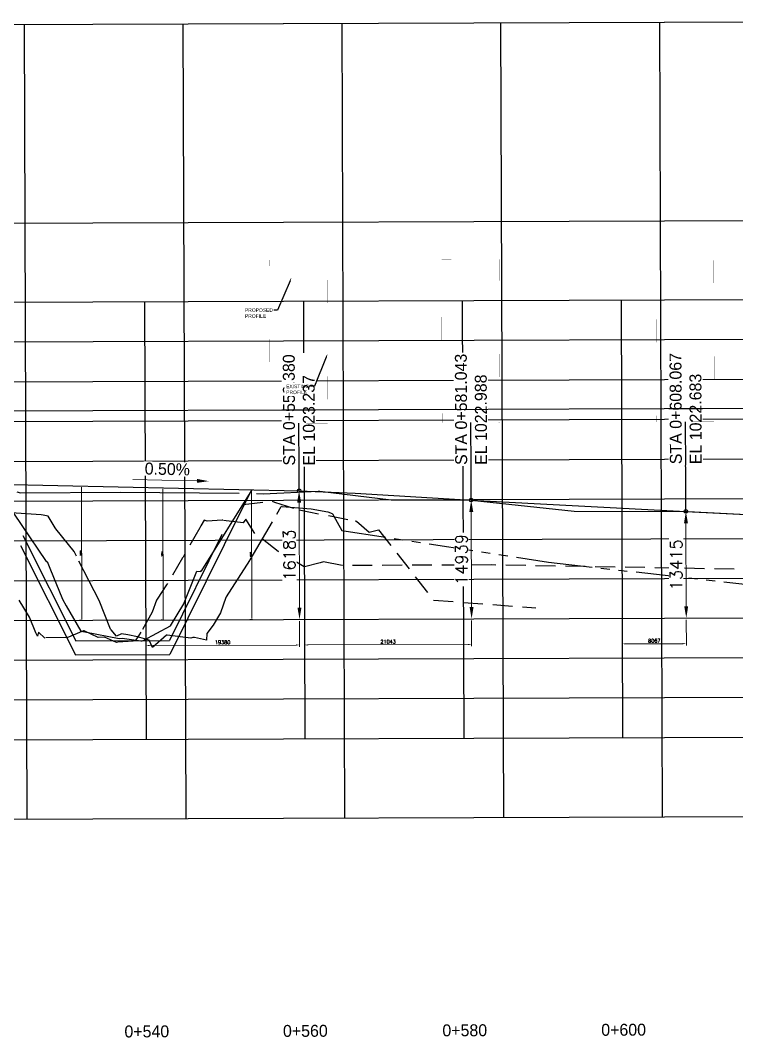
# Model space of a CAD drawing. Header units: metres. Extents: x 16518 to 16970, y 5648484 to 5648778.
# Drawn here: x 16703 to 16793.1, y 5648643.5 to 5648771.6 of the extents above; entities that cross this region are included whole.
import ezdxf
from ezdxf import colors
from ezdxf.entities.mleader import LeaderData, LeaderLine
from ezdxf.math import Vec2, Vec3

# ---------------------------------------------------------------- set-up
doc = ezdxf.new("R2010")
doc.units = ezdxf.units.M
for name, pattern in [('CENTER', [2, 1.25, -0.25, 0.25, -0.25]), ('CENTER2', [1.125, 0.75, -0.125, 0.125, -0.125]), ('DASHED', [0.75, 0.5, -0.25]), ('DASHED2', [0.375, 0.25, -0.125]), ('DGN Style 3', [12, 9, -3]), ('DGN Style 6', [16, 0, -2, 6, -2, 2, -2, 2]), ('PHANTOM2', [31.75, 15.875, -3.175, 3.175, -3.175, 3.175, -3.175])]:
    doc.linetypes.add(name, pattern=pattern)
for name, color, linetype in [('C-RD-PRF-SODL', 3, 'DGN Style 3'), ('C-RD-PRF-SODR', 40, 'DGN Style 6'), ('C-ROAD-PROF-GRID-MAJR', 253, 'Continuous'), ('C-ROAD-PROF-TTLB', 5, 'Continuous'), ('S-BR-DIM', 1, 'Continuous'), ('S-BR-EX-GROUND', 8, 'Continuous'), ('S-BR-EXIST-PROFILE', 1, 'CENTER2'), ('S-BR-PROPOSED-PROFILE', 1, 'Continuous'), ('S-BR-SLOPE', 51, 'Continuous'), ('S-GRID', 27, 'Continuous')]:
    doc.layers.add(name, color=color, linetype=linetype)
doc.layers.add('S-BR-ELEVATIONS-NPLOT', color=8, linetype='Continuous', plot=False)
doc.layers.add('S-BR-NPLOT', color=250, linetype='Continuous', plot=False)
doc.styles.add('AT Text Standard', font='simplex.shx', dxfattribs={"oblique": 1e-05, "height": 3})
doc.styles.add('AT_Font_Prop_3.0', font='font005.shx', dxfattribs={"height": 3})
doc.dimstyles.new('AT Dim Standard (Millimeters)', dxfattribs={"dimtxt": 3, "dimasz": 3, "dimexe": 1.5, "dimexo": 1.5, "dimgap": 1, "dimtad": 1, "dimdec": 0, "dimlfac": 1000, "dimzin": 0, "dimdsep": 46, "dimtxsty": 'AT Text Standard', "dimcen": -1.5, "dimclrd": 256, "dimclre": 256, "dimclrt": 7, "dimaunit": 1, "dimadec": 3, "dimazin": 0, "dimtfac": 1, "dimtdec": 0, "dimtmove": 0, "dimatfit": 3, "dimfxl": 1, "dimtfill": 1, "dimtolj": 1, "dimtzin": 0, "dimlwd": 15, "dimlwe": 15, "dimarcsym": 0})

# ---------------------------------------------------------------- blocks, each defined once
blk = doc.blocks.new('*D248')
at = {"layer": 'Defpoints', "color": 0, "lineweight": 30, "transparency": 16777216}
for p in [(16732.06, 5648712.56), (16731.77, 5648696.23), (16732.12, 5648696.23)]:
    blk.add_point(p, dxfattribs=at)
at = {"layer": 'S-BR-ELEVATIONS-NPLOT', "lineweight": 15, "transparency": 16777216}
for p, q in [((16732.06, 5648712.41), (16732.12, 5648696.38)), ((16731.84, 5648696.23), (16732.2, 5648696.23))]:
    blk.add_line(p, q, dxfattribs=at)
at = {"layer": 'S-BR-ELEVATIONS-NPLOT', "lineweight": 30, "transparency": 16777216}
for points in [[(16732.04, 5648712.41), (16732.09, 5648712.41), (16732.06, 5648712.56)], [(16732.1, 5648696.38), (16732.15, 5648696.38), (16732.12, 5648696.23)]]:
    blk.add_solid(points, dxfattribs=at)
at = {"layer": 'S-BR-ELEVATIONS-NPLOT', "color": 8, "transparency": 16777216, "insert": (16731.97, 5648704.4), "char_height": 0.15, "attachment_point": 5, "rotation": 90.1985, "style": 'AT Text Standard', "bg_fill": 3, "box_fill_scale": 1.1, "bg_fill_color": 256, "bg_fill_true_color": 13158600, "bg_fill_transparency": 0}
blk.add_mtext('\\A1;16332', dxfattribs=at)
blk = doc.blocks.new('*D250')
at = {"layer": 'Defpoints', "color": 0, "lineweight": 30, "transparency": 16777216}
for p in [(16710.64, 5648713.03), (16710.34, 5648696.16), (16710.7, 5648696.16)]:
    blk.add_point(p, dxfattribs=at)
at = {"layer": 'S-BR-ELEVATIONS-NPLOT', "lineweight": 15, "transparency": 16777216}
for p, q in [((16710.64, 5648712.88), (16710.7, 5648696.31)), ((16710.42, 5648696.16), (16710.78, 5648696.16))]:
    blk.add_line(p, q, dxfattribs=at)
at = {"layer": 'S-BR-ELEVATIONS-NPLOT', "lineweight": 30, "transparency": 16777216}
for points in [[(16710.62, 5648712.88), (16710.67, 5648712.88), (16710.64, 5648713.03)], [(16710.67, 5648696.31), (16710.72, 5648696.31), (16710.7, 5648696.16)]]:
    blk.add_solid(points, dxfattribs=at)
at = {"layer": 'S-BR-ELEVATIONS-NPLOT', "color": 8, "transparency": 16777216, "insert": (16710.55, 5648704.59), "char_height": 0.15, "attachment_point": 5, "rotation": 90.1985, "style": 'AT Text Standard', "bg_fill": 3, "box_fill_scale": 1.1, "bg_fill_color": 256, "bg_fill_true_color": 13158600, "bg_fill_transparency": 0}
blk.add_mtext('\\A1;16868', dxfattribs=at)
blk = doc.blocks.new('*D251')
at = {"layer": 'Defpoints', "color": 0, "lineweight": 30, "transparency": 16777216}
for p in [(16720.9, 5648712.8), (16720.6, 5648696.19), (16720.96, 5648696.19)]:
    blk.add_point(p, dxfattribs=at)
at = {"layer": 'S-BR-ELEVATIONS-NPLOT', "lineweight": 15, "transparency": 16777216}
for p, q in [((16720.9, 5648712.65), (16720.96, 5648696.34)), ((16720.68, 5648696.19), (16721.04, 5648696.19))]:
    blk.add_line(p, q, dxfattribs=at)
at = {"layer": 'S-BR-ELEVATIONS-NPLOT', "lineweight": 30, "transparency": 16777216}
for points in [[(16720.88, 5648712.65), (16720.93, 5648712.65), (16720.9, 5648712.8)], [(16720.93, 5648696.34), (16720.98, 5648696.34), (16720.96, 5648696.19)]]:
    blk.add_solid(points, dxfattribs=at)
at = {"layer": 'S-BR-ELEVATIONS-NPLOT', "color": 8, "transparency": 16777216, "insert": (16720.81, 5648704.5), "char_height": 0.15, "attachment_point": 5, "rotation": 90.1985, "style": 'AT Text Standard', "bg_fill": 3, "box_fill_scale": 1.1, "bg_fill_color": 256, "bg_fill_true_color": 13158600, "bg_fill_transparency": 0}
blk.add_mtext('\\A1;16611', dxfattribs=at)
blk = doc.blocks.new('*D265')
at = {"layer": 'Defpoints', "color": 0, "lineweight": 30}
for p in [(16738.11, 5648696.25), (16718.74, 5648694.18), (16738.12, 5648693.04)]:
    blk.add_point(p, dxfattribs=at)
at = {"layer": 'S-BR-NPLOT', "lineweight": 15}
for p, q in [((16738.11, 5648696.03), (16738.12, 5648692.81)), ((16718.74, 5648693.95), (16718.74, 5648692.74)), ((16719.19, 5648692.97), (16737.67, 5648693.03))]:
    blk.add_line(p, q, dxfattribs=at)
at = {"layer": 'S-BR-NPLOT', "lineweight": 30}
for points in [[(16719.19, 5648693.04), (16719.19, 5648692.89), (16718.74, 5648692.97)], [(16737.67, 5648693.11), (16737.67, 5648692.96), (16738.12, 5648693.04)]]:
    blk.add_solid(points, dxfattribs=at)
at = {"layer": 'S-BR-NPLOT', "color": 8, "insert": (16728.43, 5648693.38), "char_height": 0.45, "attachment_point": 5, "rotation": 0.1985, "style": 'AT Text Standard', "bg_fill": 3, "box_fill_scale": 1.1, "bg_fill_color": 256, "bg_fill_true_color": 13158600, "bg_fill_transparency": 0}
blk.add_mtext('\\A1;19380', dxfattribs=at)
blk = doc.blocks.new('*D266')
at = {"layer": 'Defpoints', "color": 0, "lineweight": 30, "transparency": 16777216}
for p in [(16738.05, 5648712.44), (16738.05, 5648712.44), (16738.11, 5648696.25)]:
    blk.add_point(p, dxfattribs=at)
at = {"layer": 'S-BR-NPLOT', "lineweight": 15, "transparency": 16777216}
blk.add_line((16738.1, 5648697.75), (16738.06, 5648710.94), dxfattribs=at)
at = {"layer": 'S-BR-NPLOT', "lineweight": 30, "transparency": 16777216}
for points in [[(16737.81, 5648710.93), (16738.31, 5648710.94), (16738.05, 5648712.44)], [(16737.85, 5648697.75), (16738.35, 5648697.75), (16738.11, 5648696.25)]]:
    blk.add_solid(points, dxfattribs=at)
at = {"layer": 'S-BR-NPLOT', "color": 8, "transparency": 16777216, "insert": (16736.83, 5648704.34), "char_height": 1.5, "attachment_point": 5, "rotation": 90.1985, "style": 'AT Text Standard', "bg_fill": 3, "box_fill_scale": 1.1, "bg_fill_color": 256, "bg_fill_true_color": 13158600, "bg_fill_transparency": 0}
blk.add_mtext('\\A1;16183', dxfattribs=at)
blk = doc.blocks.new('*D267')
at = {"layer": 'Defpoints', "color": 0, "lineweight": 30, "transparency": 16777216}
for p in [(16759.72, 5648711.27), (16759.72, 5648711.27), (16759.77, 5648696.33)]:
    blk.add_point(p, dxfattribs=at)
at = {"layer": 'S-BR-NPLOT', "lineweight": 15, "transparency": 16777216}
blk.add_line((16759.77, 5648697.83), (16759.73, 5648709.77), dxfattribs=at)
at = {"layer": 'S-BR-NPLOT', "lineweight": 30, "transparency": 16777216}
for points in [[(16759.48, 5648709.77), (16759.98, 5648709.77), (16759.72, 5648711.27)], [(16759.52, 5648697.83), (16760.02, 5648697.83), (16759.77, 5648696.33)]]:
    blk.add_solid(points, dxfattribs=at)
at = {"layer": 'S-BR-NPLOT', "color": 8, "transparency": 16777216, "insert": (16758.5, 5648703.79), "char_height": 1.5, "attachment_point": 5, "rotation": 90.1985, "style": 'AT Text Standard', "bg_fill": 3, "box_fill_scale": 1.1, "bg_fill_color": 256, "bg_fill_true_color": 13158600, "bg_fill_transparency": 0}
blk.add_mtext('\\A1;14939', dxfattribs=at)
blk = doc.blocks.new('*D268')
at = {"layer": 'Defpoints', "color": 0, "lineweight": 30, "transparency": 16777216}
for p in [(16786.75, 5648709.84), (16786.75, 5648709.84), (16786.8, 5648696.42)]:
    blk.add_point(p, dxfattribs=at)
at = {"layer": 'S-BR-NPLOT', "lineweight": 15, "transparency": 16777216}
blk.add_line((16786.79, 5648697.92), (16786.76, 5648708.34), dxfattribs=at)
at = {"layer": 'S-BR-NPLOT', "lineweight": 30, "transparency": 16777216}
for points in [[(16786.51, 5648708.34), (16787.01, 5648708.34), (16786.75, 5648709.84)], [(16786.54, 5648697.92), (16787.04, 5648697.92), (16786.8, 5648696.42)]]:
    blk.add_solid(points, dxfattribs=at)
at = {"layer": 'S-BR-NPLOT', "color": 8, "transparency": 16777216, "insert": (16785.52, 5648703.12), "char_height": 1.5, "attachment_point": 5, "rotation": 90.1985, "style": 'AT Text Standard', "bg_fill": 3, "box_fill_scale": 1.1, "bg_fill_color": 256, "bg_fill_true_color": 13158600, "bg_fill_transparency": 0}
blk.add_mtext('\\A1;13415', dxfattribs=at)
blk = doc.blocks.new('*D270')
at = {"layer": 'Defpoints', "color": 0, "lineweight": 30}
for p in [(16759.77, 5648696.33), (16738.74, 5648694.25), (16759.78, 5648693.11)]:
    blk.add_point(p, dxfattribs=at)
at = {"layer": 'S-BR-NPLOT', "lineweight": 15}
for p, q in [((16759.77, 5648696.1), (16759.78, 5648692.89)), ((16738.74, 5648694.02), (16738.74, 5648692.81)), ((16739.19, 5648693.04), (16759.33, 5648693.11))]:
    blk.add_line(p, q, dxfattribs=at)
at = {"layer": 'S-BR-NPLOT', "lineweight": 30}
for points in [[(16739.19, 5648693.11), (16739.19, 5648692.96), (16738.74, 5648693.04)], [(16759.33, 5648693.18), (16759.33, 5648693.03), (16759.78, 5648693.11)]]:
    blk.add_solid(points, dxfattribs=at)
at = {"layer": 'S-BR-NPLOT', "color": 8, "insert": (16749.26, 5648693.45), "char_height": 0.45, "attachment_point": 5, "rotation": 0.1985, "style": 'AT Text Standard', "bg_fill": 3, "box_fill_scale": 1.1, "bg_fill_color": 256, "bg_fill_true_color": 13158600, "bg_fill_transparency": 0}
blk.add_mtext('\\A1;21043', dxfattribs=at)
blk = doc.blocks.new('*D271')
at = {"layer": 'Defpoints', "color": 0, "lineweight": 30}
for p in [(16786.8, 5648696.42), (16778.74, 5648694.39), (16786.81, 5648693.2)]:
    blk.add_point(p, dxfattribs=at)
at = {"layer": 'S-BR-NPLOT', "lineweight": 15}
for p, q in [((16786.8, 5648696.2), (16786.81, 5648692.98)), ((16778.74, 5648694.16), (16778.74, 5648692.95)), ((16779.19, 5648693.18), (16786.36, 5648693.2))]:
    blk.add_line(p, q, dxfattribs=at)
at = {"layer": 'S-BR-NPLOT', "lineweight": 30}
for points in [[(16779.19, 5648693.25), (16779.19, 5648693.1), (16778.74, 5648693.18)], [(16786.36, 5648693.28), (16786.36, 5648693.13), (16786.81, 5648693.2)]]:
    blk.add_solid(points, dxfattribs=at)
at = {"layer": 'S-BR-NPLOT', "color": 8, "insert": (16782.77, 5648693.57), "char_height": 0.45, "attachment_point": 5, "rotation": 0.1985, "style": 'AT Text Standard', "bg_fill": 3, "box_fill_scale": 1.1, "bg_fill_color": 256, "bg_fill_true_color": 13158600, "bg_fill_transparency": 0}
blk.add_mtext('\\A1;8067', dxfattribs=at)

msp = doc.modelspace()

# ---------------------------------------------------------------- linework, layer by layer
at = {"color": 1, "linetype": 'CENTER', "ltscale": 10}
msp.add_line((16786.7502, 5648709.8368), (16814.6295, 5648708.4781), dxfattribs=at)
at = {"layer": 'C-RD-PRF-SODL', "color": 1, "linetype": 'DASHED2', "lineweight": -3, "ltscale": 10}
msp.add_lwpolyline([(16804.0805, 5648702.377), (16762.2744, 5648703.1053), (16743.4737, 5648703.0402), (16741.1067, 5648703.4846), (16740.6901, 5648703.3734), (16738.7291, 5648702.8561), (16738.6742, 5648702.8745), (16735.5232, 5648704.7719), (16735.4178, 5648704.8139), (16732.4762, 5648707.076), (16731.3304, 5648708.8512), (16731.0101, 5648708.3874), (16728.448, 5648708.7281), (16728.4353, 5648708.7276), (16728.3494, 5648708.7217), (16726.4702, 5648708.6079), (16726.0829, 5648708.7488), (16725.6775, 5648708.0199), (16725.5622, 5648707.7553), (16723.4587, 5648704.1041), (16723.3868, 5648703.9892), (16721.3698, 5648700.5894), (16720.1767, 5648698.8165), (16720.1183, 5648698.6914), (16719.5596, 5648697.1633), (16718.1344, 5648694.6325), (16717.9409, 5648694.3224), (16717.4321, 5648693.5787), (16717.3148, 5648693.5445), (16717.1637, 5648693.5277), (16715.2393, 5648693.3832), (16715.0616, 5648693.3596), (16713.5712, 5648694.0131), (16712.7485, 5648693.9858), (16711.0134, 5648694.8046), (16710.9023, 5648694.8114), (16708.8254, 5648693.9326), (16708.6819, 5648693.9685), (16706.0436, 5648693.9127), (16705.2373, 5648694.6683), (16705.1113, 5648694.129), (16704.901, 5648694.5621), (16704.1094, 5648696.542), (16702.3111, 5648699.5176)], dxfattribs=at)
at = {"layer": 'C-RD-PRF-SODR', "color": 1, "linetype": 'PHANTOM2', "lineweight": -3, "ltscale": 0.35}
for p, q in [((16731.8913, 5648703.7507), (16735.8468, 5648710.5149)), ((16735.8468, 5648710.5149), (16735.8612, 5648710.4418)), ((16735.8612, 5648710.4418), (16739.5948, 5648710.1485)), ((16739.5948, 5648710.1485), (16741.6852, 5648709.7691)), ((16741.6852, 5648709.7691), (16742.2231, 5648709.5842)), ((16742.2231, 5648709.5842), (16742.2671, 5648709.5192)), ((16742.2671, 5648709.5192), (16743.4424, 5648707.4299)), ((16743.4424, 5648707.4299), (16769.4347, 5648703.4494)), ((16731.8302, 5648703.6494), (16731.8913, 5648703.7507)), ((16769.4347, 5648703.4494), (16814.6051, 5648698.4245))]:
    msp.add_line(p, q, dxfattribs=at)
msp.add_lwpolyline([(16731.8302, 5648703.6494), (16728.8877, 5648699.0963), (16728.8436, 5648699.0095), (16728.1576, 5648697.0683), (16727.2404, 5648695.537), (16726.4595, 5648694.4906), (16726.3965, 5648693.6435), (16724.8865, 5648693.9863), (16724.6961, 5648693.9892), (16724.4074, 5648693.9138), (16721.4277, 5648694.2629), (16721.3585, 5648694.2702), (16719.5904, 5648692.7122), (16719.1671, 5648693.6513), (16717.7183, 5648694.046), (16716.5043, 5648694.3107), (16715.7166, 5648694.4356), (16715.0558, 5648694.1596), (16714.4072, 5648694.9287), (16714.3132, 5648695.0473), (16712.8657, 5648698.6392), (16710.0107, 5648704.2129), (16709.7535, 5648704.8042), (16707.4438, 5648707.6475), (16707.3478, 5648707.7652), (16706.4474, 5648709.2269), (16705.8235, 5648709.3863), (16705.5654, 5648709.3968), (16701.7954, 5648709.6644)], dxfattribs=at)
at = {"layer": 'C-ROAD-PROF-GRID-MAJR', "color": 8, "linetype": 'Continuous', "lineweight": -3}
for p, q in [((16625.3251, 5648770.8627), (16814.4111, 5648771.5177)), ((16743.8166, 5648671.2726), (16743.4702, 5648771.272)), ((16763.8165, 5648671.3419), (16763.4701, 5648771.3413)), ((16783.8163, 5648671.4112), (16783.4699, 5648771.4106)), ((16703.8168, 5648671.134), (16703.4704, 5648771.1334)), ((16723.8167, 5648671.2033), (16723.4703, 5648771.2027)), ((16625.4117, 5648745.8629), (16814.4977, 5648746.5179)), ((16703.2607, 5648706.8323), (16709.9592, 5648693.5506)), ((16728.3254, 5648706.9192), (16721.7191, 5648693.5913)), ((16625.5849, 5648695.8632), (16814.6709, 5648696.5182)), ((16709.9592, 5648693.5506), (16721.7191, 5648693.5913))]:
    msp.add_line(p, q, dxfattribs=at)
at = {"layer": 'C-ROAD-PROF-TTLB', "color": 5, "linetype": 'Continuous', "lineweight": -3}
for p, q in [((16605.3252, 5648770.7935), (16845.3238, 5648771.6248)), ((16605.6716, 5648670.7941), (16845.6702, 5648671.6254))]:
    msp.add_line(p, q, dxfattribs=at)
at = {"layer": 'S-BR-DIM', "lineweight": 30}
for centre in [(16738.0536, 5648712.4354), (16759.7211, 5648711.2665), (16786.7502, 5648709.8368)]:
    msp.add_circle(centre, 0.2276, dxfattribs=at)
at = {"layer": 'S-BR-EX-GROUND', "linetype": 'DASHED', "lineweight": -3, "ltscale": 5}
msp.add_line((16723.5232, 5648698.2202), (16723.6, 5648698.3427), dxfattribs=at)
at = {"layer": 'S-BR-EXIST-PROFILE', "lineweight": -3, "ltscale": 20}
for p, q in [((16699.5991, 5648713.2638), (16706.2257, 5648703.5508)), ((16725.8267, 5648702.3918), (16732.1476, 5648712.5626)), ((16733.5342, 5648712.0583), (16740.4467, 5648712.3911)), ((16740.4467, 5648712.3911), (16740.6445, 5648712.3842)), ((16740.6445, 5648712.3842), (16749.6398, 5648711.2956)), ((16702.5016, 5648712.3194), (16702.9993, 5648712.1755)), ((16702.9993, 5648712.1755), (16715.5194, 5648712.2457)), ((16715.5194, 5648712.2457), (16732.6751, 5648712.1074)), ((16732.6751, 5648712.1074), (16733.5342, 5648712.0583)), ((16749.6398, 5648711.2956), (16759.3695, 5648711.2896)), ((16759.3695, 5648711.2896), (16759.7476, 5648711.2647)), ((16759.7476, 5648711.2647), (16772.6687, 5648709.8803)), ((16772.6687, 5648709.8803), (16786.5653, 5648709.8474)), ((16786.9952, 5648709.8247), (16814.6295, 5648708.4781)), ((16706.2257, 5648703.5508), (16706.3284, 5648703.5338)), ((16706.3284, 5648703.5338), (16706.6939, 5648702.6956)), ((16706.6939, 5648702.6956), (16708.2714, 5648698.8215)), ((16723.6, 5648698.3427), (16725.1738, 5648702.3153)), ((16725.1738, 5648702.3153), (16725.7019, 5648702.2926)), ((16725.7019, 5648702.2926), (16725.7484, 5648702.3984)), ((16725.7484, 5648702.3984), (16725.8267, 5648702.3918)), ((16708.2714, 5648698.8215), (16708.7153, 5648697.9657)), ((16708.7153, 5648697.9657), (16710.5959, 5648694.7795)), ((16721.9732, 5648695.6634), (16723.5232, 5648698.2202)), ((16710.5959, 5648694.7795), (16711.0634, 5648694.7058)), ((16711.0634, 5648694.7058), (16715.4172, 5648693.8394)), ((16718.425, 5648693.6153), (16721.8736, 5648695.4493)), ((16721.8736, 5648695.4493), (16721.9732, 5648695.6634)), ((16715.4172, 5648693.8394), (16715.7824, 5648693.8857)), ((16715.7824, 5648693.8857), (16718.1142, 5648693.5639)), ((16718.1142, 5648693.5639), (16718.2966, 5648693.5795)), ((16718.2966, 5648693.5795), (16718.425, 5648693.6153))]:
    msp.add_line(p, q, dxfattribs=at)
at = {"layer": 'S-BR-NPLOT', "linetype": 'DASHED', "lineweight": -3, "ltscale": 5}
for p, q in [((16731.0021, 5648710.7194), (16734.6652, 5648711.1444)), ((16734.6652, 5648711.1444), (16734.9578, 5648711.0218)), ((16734.9578, 5648711.0218), (16738.0619, 5648710.0383)), ((16738.0619, 5648710.0383), (16745.1176, 5648708.6471)), ((16745.1176, 5648708.6471), (16745.2886, 5648708.6011)), ((16745.2886, 5648708.6011), (16746.8555, 5648707.2141)), ((16746.8555, 5648707.2141), (16748.0499, 5648707.5305)), ((16748.0499, 5648707.5305), (16754.9674, 5648698.6789)), ((16754.9674, 5648698.6789), (16767.8485, 5648697.7201))]:
    msp.add_line(p, q, dxfattribs=at)
at = {"layer": 'S-BR-NPLOT', "linetype": 'Continuous', "lineweight": -3}
for p, q in [((16786.5653, 5648709.8474), (16786.7792, 5648709.8351)), ((16786.7792, 5648709.8351), (16786.9952, 5648709.8247))]:
    msp.add_line(p, q, dxfattribs=at)
at = {"layer": 'S-BR-PROPOSED-PROFILE', "color": 1, "ltscale": 10}
for p, q in [((16686.0882, 5648713.5549), (16738.0536, 5648712.4354)), ((16738.0536, 5648712.4354), (16745.1056, 5648712.1206)), ((16745.1056, 5648712.1206), (16759.7211, 5648711.2665)), ((16759.7211, 5648711.2665), (16786.7502, 5648709.8368))]:
    msp.add_line(p, q, dxfattribs=at)
at = {"layer": 'S-BR-SLOPE'}
for p, q in [((16732.0645, 5648712.5644), (16728.6324, 5648705.6405)), ((16702.9626, 5648705.5516), (16709.8979, 5648691.8004)), ((16728.6324, 5648705.6405), (16721.7926, 5648691.8416)), ((16709.8979, 5648691.8004), (16721.7926, 5648691.8416))]:
    msp.add_line(p, q, dxfattribs=at)
at = {"layer": 'S-GRID', "linetype": 'Continuous', "lineweight": -3}
for p, q in [((16838.5908, 5648736.6013), (16598.5923, 5648735.7699)), ((16718.5916, 5648736.1856), (16718.7821, 5648681.1859)), ((16738.5914, 5648736.2549), (16738.782, 5648681.2552)), ((16758.5913, 5648736.3242), (16758.7818, 5648681.3245)), ((16778.5912, 5648736.3935), (16778.7817, 5648681.3938)), ((16838.6082, 5648731.6013), (16598.6096, 5648730.77)), ((16838.6255, 5648726.6014), (16598.6269, 5648725.77)), ((16838.6428, 5648721.6014), (16598.6442, 5648720.77)), ((16598.6616, 5648715.7701), (16838.6601, 5648716.6014)), ((16598.6789, 5648710.7701), (16838.6774, 5648711.6014)), ((16598.6962, 5648705.7701), (16838.6948, 5648706.6015)), ((16598.7135, 5648700.7701), (16838.7121, 5648701.6015)), ((16598.7308, 5648695.7702), (16838.7294, 5648696.6015)), ((16598.7482, 5648690.7702), (16838.7467, 5648691.6016)), ((16598.7655, 5648685.7702), (16838.764, 5648686.6016)), ((16598.7828, 5648680.7703), (16838.7814, 5648681.6016))]:
    msp.add_line(p, q, dxfattribs=at)

# ---------------------------------------------------------------- texts
at = {"layer": 'S-BR-DIM', "color": 2, "lineweight": 30, "char_height": 1.5, "attachment_point": 5, "rotation": 0.198474, "style": 'AT_Font_Prop_3.0', "bg_fill": 3, "box_fill_scale": 1.1, "bg_fill_color": 256, "bg_fill_true_color": 13158600, "bg_fill_transparency": 0}
for s, insert in [('\\A1;0+540', (16718.8834, 5648644.4076)), ('\\A1;0+560', (16738.8436, 5648644.4768)), ('\\A1;0+580', (16758.9114, 5648644.5463)), ('\\A1;0+600', (16778.9113, 5648644.6156))]:
    msp.add_mtext(s, dxfattribs=dict(at, insert=insert))

# ---------------------------------------------------------------- next in the draw order: texts
at = {"layer": 'S-BR-DIM', "color": 2, "lineweight": 30, "char_height": 1.5, "attachment_point": 5, "rotation": 90.198474, "style": 'AT_Font_Prop_3.0', "bg_fill": 3, "box_fill_scale": 1.1, "bg_fill_color": 256, "bg_fill_true_color": 13158600, "bg_fill_transparency": 0}
for s, insert in [('\\A1;\\pxql;STA 0+559.380\\PEL 1023.237', (16738.0362, 5648722.6122)), ('\\A1;\\pxql;STA 0+581.043\\PEL 1022.988', (16759.6994, 5648722.6872)), ('\\A1;\\pxql;STA 0+608.067\\PEL 1022.683', (16786.7232, 5648722.7808))]:
    msp.add_mtext(s, dxfattribs=dict(at, insert=insert))

# ---------------------------------------------------------------- next in the draw order: dimensions: what is measured, and where the dimension line sits
at = {"layer": 'S-BR-ELEVATIONS-NPLOT'}
for base, p1, p2, picture, middle in [((16710.7002, 5648696.158), (16710.6417, 5648713.026), (16710.3443, 5648696.1568), '*D250', (16710.546, 5648704.5916)), ((16720.9601, 5648696.1936), (16720.9026, 5648712.8049), (16720.6042, 5648696.1923), '*D251', (16720.8063, 5648704.4988)), ((16732.121, 5648696.2322), (16732.0645, 5648712.5644), (16731.7651, 5648696.231), '*D248', (16731.9677, 5648704.3979))]:
    dim = msp.add_linear_dim(base=base, p1=p1, p2=p2, angle=90.198474, dimstyle='AT Dim Standard (Millimeters)', override={"dimclrt": 8}, dxfattribs=at)
    dim.commit()
    dim.dimension.update_dxf_attribs({"geometry": picture, "text_midpoint": middle})

# ---------------------------------------------------------------- next in the draw order: leaders
at = {"layer": 'S-BR-DIM', "lineweight": 30}
ml = msp.add_multileader_mtext('Standard', dxfattribs=at)
ml.set_content('PROPOSED\\PPROFILE', color=2, style='AT_Font_Prop_3.0')
ml.set_leader_properties(color=256, linetype='ByLayer', lineweight=30)
ml.build(insert=Vec2(0, 0))
ml.multileader.update_dxf_attribs({"dogleg_length": 3, "arrow_head_size": 0.45, "scale": 0.15})
ctx = ml.context
ctx.base_point, ctx.scale, ctx.char_height, ctx.arrow_head_size, ctx.landing_gap_size, ctx.plane_origin, ctx.plane_x_axis, ctx.plane_y_axis = Vec3(16730.7886, 5648735.1609), 0.15, 0.45, 0.45, 0.45, Vec3(16732.6488, 5648738.9812), Vec3(0.999994, 0.00346401), Vec3(-0.00346401, 0.999994)
notes = []
notes.append((ctx, [(1, (1, 1, 0), (16735.3278, 5648735.1766), (-0.999994, -0.00346401), 0.45, [(0, [(16737.1, 5648739.2818)], 0, [])])]))
ctx.mtext.insert, ctx.mtext.text_direction, ctx.mtext.rotation, ctx.mtext.width, ctx.mtext.defined_height, ctx.mtext.flow_direction = Vec3(16731.2378, 5648735.3875), Vec3(0.999994, 0.00346401), 0.00346402, 12.295144, 4, 5
ctx.mtext.has_bg_fill, ctx.mtext.bg_color, ctx.mtext.bg_scale_factor, ctx.mtext.bg_transparency, ctx.mtext.use_window_bg_color = 1, -1073741824, 1.5, 0, 1
for ctx, leaders in notes:
    for number, flags, end, landing, length, lines in leaders:
        leader = LeaderData()
        leader.index, (leader.has_last_leader_line, leader.has_dogleg_vector, leader.attachment_direction) = number, flags
        leader.last_leader_point, leader.dogleg_vector, leader.dogleg_length = Vec3(end), Vec3(landing), length
        for number, points, colour, breaks in lines:
            line = LeaderLine()
            line.index, line.vertices, line.color, line.breaks = number, Vec3.list(points), colors.encode_raw_color(colour), breaks
            leader.lines.append(line)
        ctx.leaders.append(leader)

# ---------------------------------------------------------------- next in the draw order: linework, layer by layer
for p, q in [((16738.0536, 5648712.4354), (16738.0241, 5648720.9369)), ((16759.7211, 5648711.2665), (16759.6873, 5648721.0119)), ((16786.7502, 5648709.8368), (16786.7111, 5648721.1055))]:
    msp.add_line(p, q, dxfattribs=at)
at = {"layer": 'S-BR-DIM', "lineweight": 30, "const_width": 0.01}
for points in [[(16756.0655, 5648720.9993), (16763.3091, 5648721.0244), (16763.238, 5648741.5632), (16755.9943, 5648741.5381)], [(16783.0893, 5648721.093), (16790.333, 5648721.118), (16790.2618, 5648741.6568), (16783.0182, 5648741.6317)]]:
    msp.add_lwpolyline(points, close=True, dxfattribs=at)
at = {"layer": 'S-BR-NPLOT', "lineweight": 30}
msp.add_line((16620.6662, 5648722.2056), (16821.9521, 5648722.9029), dxfattribs=at)

# ---------------------------------------------------------------- next in the draw order: dimensions: what is measured, and where the dimension line sits
at = {"layer": 'S-BR-NPLOT'}
dim = msp.add_linear_dim(base=(16738.1208, 5648693.0353), p1=(16718.7371, 5648694.1794), p2=(16738.1096, 5648696.253), angle=0.198474, dimstyle='AT Dim Standard (Millimeters)', override={"dimclrt": 8}, dxfattribs=at)
dim.commit()
dim.dimension.update_dxf_attribs({"geometry": '*D265', "text_midpoint": (16728.4297, 5648693.3768)})

# ---------------------------------------------------------------- next in the draw order: leaders
at = {"layer": 'S-BR-DIM', "lineweight": 30}
ml = msp.add_multileader_mtext('Standard', dxfattribs=at)
ml.set_content('EXISTING\\PPROFILE', color=2, style='AT_Font_Prop_3.0')
ml.set_leader_properties(color=256, linetype='ByLayer', lineweight=30)
ml.build(insert=Vec2(0, 0))
ml.multileader.update_dxf_attribs({"dogleg_length": 3, "arrow_head_size": 0.45, "scale": 0.15})
ctx = ml.context
ctx.base_point, ctx.scale, ctx.char_height, ctx.arrow_head_size, ctx.landing_gap_size, ctx.plane_origin, ctx.plane_x_axis, ctx.plane_y_axis = Vec3(16735.9742, 5648725.568), 0.15, 0.45, 0.45, 0.45, Vec3(16737.1916, 5648729.386), Vec3(0.999994, 0.00346401), Vec3(-0.00346401, 0.999994)
notes = []
notes.append((ctx, [(1, (1, 1, 0), (16739.9778, 5648725.5818), (-0.999994, -0.00346401), 0.45, [(0, [(16741.6428, 5648729.6867)], 0, [])])]))
ctx.mtext.insert, ctx.mtext.text_direction, ctx.mtext.rotation, ctx.mtext.width, ctx.mtext.flow_direction = Vec3(16736.4234, 5648725.7945), Vec3(0.999994, 0.00346401), 0.00346402, 10.559381, 5
ctx.mtext.has_bg_fill, ctx.mtext.bg_color, ctx.mtext.bg_scale_factor, ctx.mtext.bg_transparency, ctx.mtext.use_window_bg_color = 1, -1073741824, 1.5, 0, 1
ml = msp.add_multileader_mtext('Standard', dxfattribs=at)
ml.set_content('', color=2, style='AT Text Standard')
ml.set_leader_properties(color=256, linetype='ByLayer', lineweight=15)
ml.build(insert=Vec2(0, 0))
ml.multileader.update_dxf_attribs({"dogleg_length": 5, "arrow_head_size": 1.5, "scale": 0.5})
ctx = ml.context
ctx.base_point, ctx.scale, ctx.char_height, ctx.arrow_head_size, ctx.landing_gap_size, ctx.plane_origin, ctx.plane_x_axis, ctx.plane_y_axis = Vec3(16715.1084, 5648713.8987), 0.5, 1.5, 1.5, 1, Vec3(16726.6929, 5648713.6491), Vec3(0.99976802, -0.02153841), Vec3(0.02153841, 0.99976802)
notes.append((ctx, [(0, (1, 1, 0), (16720.783, 5648713.7765), (-0.99976802, 0.02153841), 3.6759, [(0, [(16726.6929, 5648713.6491)], 0, [])])]))
ctx.mtext.insert, ctx.mtext.text_direction, ctx.mtext.rotation, ctx.mtext.flow_direction = Vec3(16716.1243, 5648714.627), Vec3(0.99976802, -0.02153841), 6.26164524, 5
for ctx, leaders in notes:
    for number, flags, end, landing, length, lines in leaders:
        leader = LeaderData()
        leader.index, (leader.has_last_leader_line, leader.has_dogleg_vector, leader.attachment_direction) = number, flags
        leader.last_leader_point, leader.dogleg_vector, leader.dogleg_length = Vec3(end), Vec3(landing), length
        for number, points, colour, breaks in lines:
            line = LeaderLine()
            line.index, line.vertices, line.color, line.breaks = number, Vec3.list(points), colors.encode_raw_color(colour), breaks
            leader.lines.append(line)
        ctx.leaders.append(leader)

# ---------------------------------------------------------------- next in the draw order: linework, layer by layer
at = {"layer": 'S-BR-DIM', "lineweight": 30, "const_width": 0.01}
msp.add_lwpolyline([(16734.4023, 5648720.9243), (16741.6459, 5648720.9494), (16741.5748, 5648741.4882), (16734.3311, 5648741.4631)], close=True, dxfattribs=at)

# ---------------------------------------------------------------- next in the draw order: texts
at = {"layer": 'S-BR-DIM', "color": 2, "lineweight": 30, "insert": (16721.4657, 5648715.1705), "char_height": 1.5, "attachment_point": 5, "rotation": 358.765845, "style": 'AT_Font_Prop_3.0', "bg_fill": 3, "box_fill_scale": 1.1, "bg_fill_color": 256, "bg_fill_true_color": 13158600, "bg_fill_transparency": 0}
msp.add_mtext('\\A1;0.50%', dxfattribs=at)

# ---------------------------------------------------------------- next in the draw order: dimensions: what is measured, and where the dimension line sits
at = {"layer": 'S-BR-NPLOT'}
for base, p1, p2, picture, middle in [((16738.05356, 5648712.43541), (16738.10961, 5648696.25298), (16738.05356, 5648712.43541), '*D266', (16736.83159, 5648704.33987)), ((16759.7211, 5648711.2665), (16759.7728, 5648696.328), (16759.7211, 5648711.2665), '*D267', (16758.4969, 5648703.7929)), ((16786.7502, 5648709.8368), (16786.7967, 5648696.4216), (16786.7502, 5648709.8368), '*D268', (16785.5234, 5648703.1249))]:
    dim = msp.add_linear_dim(base=base, p1=p1, p2=p2, angle=90.198474, dimstyle='AT Dim Standard (Millimeters)', override={"dimclrt": 8}, dxfattribs=at)
    dim.commit()
    dim.dimension.update_dxf_attribs({"geometry": picture, "text_midpoint": middle})

# ---------------------------------------------------------------- next in the draw order: dimensions: what is measured, and where the dimension line sits
for base, p1, p2, picture, middle in [((16759.784, 5648693.1104), (16738.737, 5648694.2487), (16759.7728, 5648696.328), '*D270', (16749.2613, 5648693.4489)), ((16786.8078, 5648693.204), (16778.7367, 5648694.3872), (16786.7967, 5648696.4216), '*D271', (16782.7731, 5648693.565))]:
    dim = msp.add_linear_dim(base=base, p1=p1, p2=p2, angle=0.198474, dimstyle='AT Dim Standard (Millimeters)', override={"dimclrt": 8}, dxfattribs=at)
    dim.commit()
    dim.dimension.update_dxf_attribs({"geometry": picture, "text_midpoint": middle})

doc.saveas('drawing.dxf')
